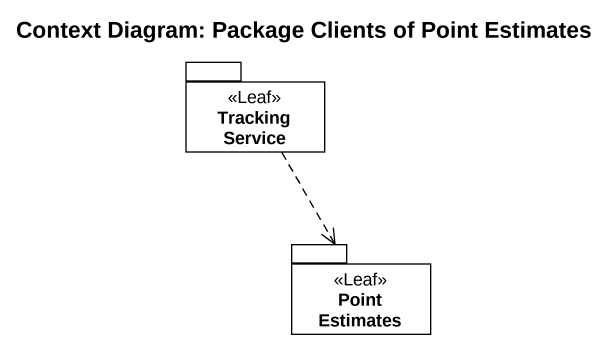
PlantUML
@startuml
title Context Diagram: Package Clients of Point Estimates
package "Tracking Service" as Tracking_Service <<Leaf>> {
}
package "Point Estimates" as Point_Estimates <<Leaf>> {
}
Tracking_Service ..> Point_Estimates
@enduml
